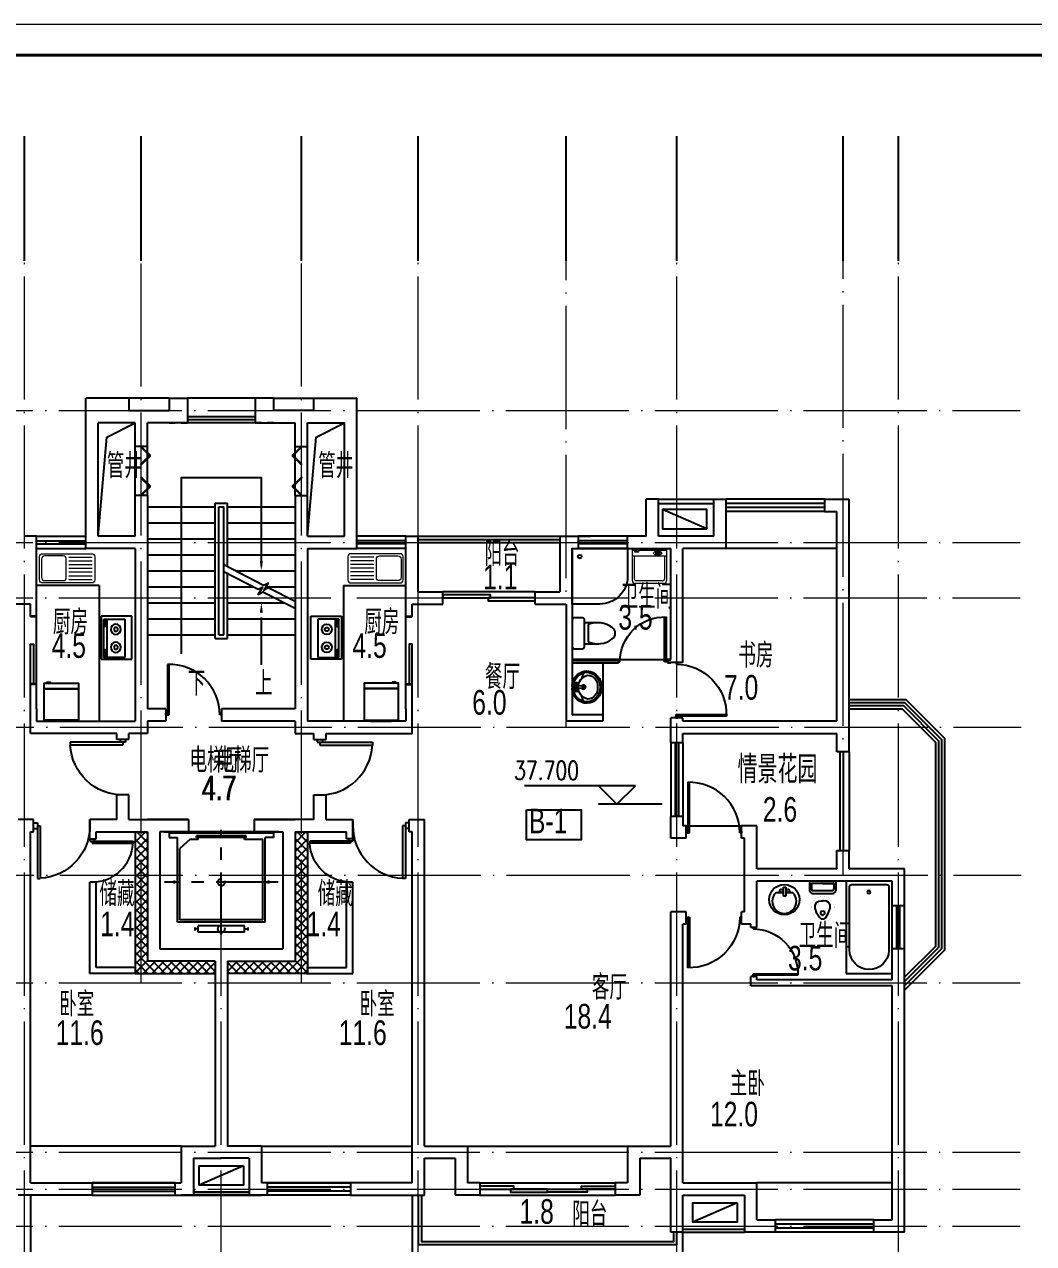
# Model space of a CAD drawing. Extents: x 1332633 to 1595679, y 264824 to 640777.
# Drawn here: x 1376932 to 1393328, y 490800 to 510596 of the extents above; entities that cross this region are included whole.
import ezdxf
from ezdxf.enums import TextEntityAlignment as Align

# ---------------------------------------------------------------- set-up
doc = ezdxf.new("R2010")
doc.units = 0
doc.header["$LTSCALE"] = 1000
doc.header["$MEASUREMENT"] = 0
for name, pattern in [('CENTER', [2, 1.25, -0.25, 0.25, -0.25]), ('DASH', [0.35, 0.25, -0.1]), ('DOTE', [2.42, 2, -0.2, 0.02, -0.2]), ('HIDDEN', [0.375, 0.25, -0.125])]:
    doc.linetypes.add(name, pattern=pattern)
doc.layers.get('0').update_dxf_attribs({"linetype": 'CONTINUOUS'})
for name, color, linetype in [('3T_WOOD', 21, 'CONTINUOUS'), ('A-Balcony(建筑阳台)', 32, 'CONTINUOUS'), ('A-BALCONY_建筑阳台_', 6, 'CONTINUOUS'), ('A-Fur1(建筑厨卫洁具)', 136, 'CONTINUOUS'), ('A-Ground(室外构件)', 31, 'CONTINUOUS'), ('A-Hole2(板面留洞，降板)', 2, 'CONTINUOUS'), ('A-Hz1(房间名称)', 4, 'CONTINUOUS'), ('A-Hz1汉字注明（平、立面、房间名称等）', 7, 'CONTINUOUS'), ('A-Hz3(房间面积)', 2, 'CONTINUOUS'), ('A-STAIR_建筑楼梯_踏步_电梯等_', 25, 'CONTINUOUS'), ('A-Wall(建筑墙)', 255, 'CONTINUOUS'), ('A-WALL_建筑墙_', 255, 'CONTINUOUS'), ('A-WINDOW(建筑门窗)', 4, 'CONTINUOUS'), ('A-WINDOW_建筑门窗_', 4, 'CONTINUOUS'), ('AXIS', 3, 'CONTINUOUS'), ('C-sheet(通用-图框)', 7, 'CONTINUOUS'), ('DIM_ELEV', 3, 'CONTINUOUS'), ('管井', 5, 'CONTINUOUS')]:
    doc.layers.add(name, color=color, linetype=linetype)
for name, color, linetype, lineweight in [('_公共_图框', 4, 'CONTINUOUS', 5), ('DOTE', 1, 'DOTE', 13), ('JJ', 8, 'CONTINUOUS', 0), ('PUB_TEXT', 7, 'CONTINUOUS', 13), ('WALL', 2, 'CONTINUOUS', 35)]:
    doc.layers.add(name, color=color, linetype=linetype, lineweight=lineweight)
doc.styles.add('_TCH_DIM', font='SIMPLEX', dxfattribs={"width": 0.8, "bigfont": 'HZTXT'})
doc.styles.add('DIM', font='txt')
doc.styles.add('DIM_FONT', font='txt', dxfattribs={"width": 0.8})
doc.styles.get("Standard").update_dxf_attribs({"font": 'GBENOR', "bigfont": 'GBCBIG'})
doc.styles.add('sunyat', font='3yromanc.shx', dxfattribs={"width": 0.75, "bigfont": '3yhztxt.shx'})
doc.styles.add('SUNYAT1', font='3yromans.shx', dxfattribs={"width": 0.75, "bigfont": '3yhztxt.shx'})
doc.styles.add('图框文字', font='SIMKAI.TTF')

# ---------------------------------------------------------------- blocks, each defined once
blk = doc.blocks.new('vvxv')
at = {"layer": '_公共_图框'}
blk.add_lwpolyline([(-63000, 0), (0, 0), (0, 29700), (-63000, 29700)], close=True, dxfattribs=at)
at = {"layer": '_公共_图框', "const_width": 50}
blk.add_lwpolyline([(-61750, 500), (-500, 500), (-500, 29200), (-61750, 29200)], close=True, dxfattribs=at)
at = {"layer": '_公共_图框', "style": '图框文字'}
for tag, height, p in [('建设单位', 250, (-2500, 19150)), ('合作单位', 250, (-2527, 16842)), ('项目名称', 250, (-2500, 15150)), ('项目编号', 250, (-2500, 13150)), ('建筑', 175, (-1300, 2800)), ('方案深化', 175, (-1300, 2450)), ('1:100', 175, (-1300, 2100)), ('20090705', 175, (-1300, 1750)), ('图号', 175, (-1300, 1225))]:
    blk.add_attdef(tag, text='', height=height, dxfattribs=at).set_placement(p, align=Align.MIDDLE_CENTER)
blk = doc.blocks.new('JX')
for p, q in [((-2215, -2200), (-2215, 0)), ((-2185, -2110), (-2185, -90)), ((-2185, -90), (-2095, -90)), ((-2095, -90), (-2095, -250)), ((-1190, -190), (-1130, -190)), ((-1160, -250), (-1160, -190)), ((-315, -250), (-2095, -250)), ((-2055, -494), (-1863, -300)), ((-365, -300), (-1863, -300)), ((-365, -1900), (-365, -300)), ((-315, -1950), (-315, -250)), ((-2135, -1580), (-2135, -620)), ((-2095, -620), (-2135, -620)), ((-2095, -1580), (-2095, -620)), ((-2055, -650), (-2095, -650)), ((-2055, -650), (-2055, -494)), ((-240, -1550), (-240, -650)), ((-110, -650), (-240, -650)), ((-205, -590), (-145, -590)), ((-175, -650), (-175, -590)), ((-110, -1550), (-110, -650)), ((-2095, -1580), (-2135, -1580)), ((-2055, -1550), (-2095, -1550)), ((-2055, -1900), (-2055, -1550)), ((-110, -1550), (-240, -1550)), ((-205, -1610), (-145, -1610)), ((-175, -1550), (-175, -1610)), ((-2185, -2110), (-2095, -2110)), ((-315, -1950), (-2095, -1950)), ((-2095, -2110), (-2095, -1950)), ((-365, -1900), (-2055, -1900)), ((-1190, -2010), (-1130, -2010)), ((-1160, -1950), (-1160, -2010))]:
    blk.add_line(p, q)
at = {"linetype": 'CENTER'}
for p, q in [((-1160, -2200), (-1160, 0)), ((-60, -1100), (-2260, -1100))]:
    blk.add_line(p, q, dxfattribs=at)
at = {"linetype": 'HIDDEN'}
for centre in [(-1160, -1100), (-175, -1100)]:
    blk.add_circle(centre, 71.4, dxfattribs=at)
blk = doc.blocks.new('DOOR_B01')
for p, q in [((-0.47, 0.895), (-0.47, -0.015)), ((-0.44, -0.015), (-0.44, 0.895)), ((-0.5, 0.015), (-0.47, 0.015)), ((-0.5, -0.015), (-0.5, 0.015)), ((0.47, 0.015), (0.5, 0.015)), ((0.5, 0.015), (0.5, -0.015)), ((-0.5, -0.015), (-0.44, -0.015)), ((0.5, -0.015), (0.47, -0.015))]:
    blk.add_line(p, q)
blk.add_arc((-0.44, -0.015), 0.91, 0, 91.8892)
blk = doc.blocks.new('_A1WPO')
for p, q in [((-0.45, -0.05), (-0.45, 0.949)), ((-0.45, 0.949), (-0.4, 0.949)), ((-0.4, 0), (-0.4, 0.949)), ((-0.5, 0.05), (-0.45, 0.05)), ((-0.5, -0.05), (-0.45, -0.05)), ((-0.45, 0), (-0.4, 0))]:
    blk.add_line(p, q)
blk.add_arc((-0.45, 0), 0.95, 0, 86.983)
blk = doc.blocks.new('TO2')
for p, q in [((-162, 236), (-131, 140)), ((-66, 52), (-50, 55)), ((-50, 48), (-66, 52)), ((-57, 70), (-45, 60)), ((-50, 55), (-57, 70)), ((-50, 48), (-57, 34)), ((-45, 44), (-57, 34)), ((-45, 60), (-38, 74)), ((-38, 29), (-45, 44)), ((-38, 74), (-38, 58)), ((-22, 62), (-38, 58)), ((-22, 42), (-38, 45)), ((-38, 29), (-38, 45)), ((-22, 62), (-35, 52)), ((-22, 42), (-35, 52)), ((-162, -228), (-131, -132)), ((-77, -20), (-80, -20)), ((-50, -41), (-66, -44)), ((-50, -48), (-66, -44)), ((-50, -41), (-57, -26)), ((-45, -36), (-57, -26)), ((-50, -48), (-57, -62)), ((-57, -62), (-45, -52)), ((-38, -22), (-45, -36)), ((-45, -52), (-38, -67)), ((-38, -22), (-38, -38)), ((-22, -34), (-38, -38)), ((-22, -54), (-38, -51)), ((-38, -67), (-38, -51)), ((-22, -34), (-35, -44)), ((-22, -54), (-35, -44))]:
    blk.add_line(p, q)
for points in [[(-152, 5), (-152, 19), (-45, 31)], [(-152, 3), (-152, -12), (-80, -20)], [(-77, -20), (-45, -23)]]:
    blk.add_lwpolyline(points)
for points in [[(-77, 27), (-71, 32), (-69, 34), (-69, 69, -0.397649), (-63, 75), (-25, 75, -0.448114), (-19, 69), (-19, 4)], [(-77, -20), (-71, -24), (-69, -26), (-69, -61, 0.397649), (-63, -68), (-25, -68, 0.448114), (-19, -62), (-19, 4)]]:
    blk.add_lwpolyline(points, format="xyb")
for points in [[(-66, 52), (-57, 34), (-38, 29), (-22, 42), (-22, 62), (-38, 74), (-57, 70)], [(-66, -44), (-57, -26), (-38, -22), (-22, -34), (-22, -54), (-38, -67), (-57, -62)]]:
    blk.add_lwpolyline(points, close=True)
for centre, radius in [((-43, 4), 11.1), ((-43, 52), 4.1), ((-43, -44), 4.1)]:
    blk.add_circle(centre, radius)
for centre, radius, start, end in [((-202, 14), 254, 94.668, 182.2445), ((-202, 14), 231, 94.668, 182.2445), ((-217, 24), 176, 94.3056, 186.3213), ((-282, 3), 204, 0.3156, 75.2808), ((-223, 22), 244, 358.482, 89.9831), ((-223, 22), 222, 2.2184, 89.9831), ((-202, -6), 254, 177.7555, 265.332), ((-202, -6), 231, 177.7555, 265.332), ((-217, -17), 176, 173.6787, 265.6944), ((-282, 5), 204, 284.7192, 359.6844), ((-158, 4), 35.5, 29.9432, 329.1629), ((-158, 4), 20.3, 52.3819, 308.4597), ((-403, 3), 403, 355.2019, 4.0377), ((277, 1), 256, 176.6011, 183.7052), ((-223, -15), 244, 270.0169, 359.8405), ((-223, -15), 222, 270.0169, 355.8617)]:
    blk.add_arc(centre, radius, start, end)
blk = doc.blocks.new('A$C4CE9686B')
at = {"layer": 'JJ'}
for p, q in [((0, 552), (0, 0)), ((0, 552), (525, 552)), ((29, 552), (29, 101)), ((71, 448), (79, 448)), ((77, 435), (77, 383)), ((91, 435), (77, 435)), ((91, 383), (91, 435)), ((116, 0), (116, 552)), ((116, 522), (489, 522)), ((521, 490), (521, 62)), ((565, 512), (565, 40)), ((70, 374), (79, 375)), ((77, 383), (91, 383)), ((525, 0), (0, 0)), ((53, 101), (28, 101)), ((28, 34), (53, 34)), ((29, 34), (29, 0)), ((53, 34), (53, 101)), ((116, 30), (489, 30))]:
    blk.add_line(p, q, dxfattribs=at)
blk.add_lwpolyline([(76, 343, 0.185158), (86, 347, 0.102042), (98, 362, 0.060862), (104, 382, 0.047173), (107, 409, 0.047173), (104, 436, 0.060862), (98, 456, 0.102042), (86, 472, 0.185158), (76, 476, 0.185158), (66, 472, 0.102042), (54, 456, 0.060862), (48, 436, 0.047173), (45, 409, 0.047173), (48, 382, 0.060862), (54, 362, 0.102042), (66, 347, 0.185158)], format="xyb", close=True, dxfattribs=at)
for points in [[(71, 448, 0.259034), (68, 446, 0.076276), (64, 437, 0.036515), (62, 426, 0.026615), (61, 411, 0.026615), (62, 396, 0.036515), (64, 385, 0.076276), (68, 376, 0.259034), (71, 375, 0.078462), (72, 375, 0.056762)], [(79, 448, 0.259034), (76, 446, 0.076276), (73, 437, 0.036515), (71, 426, 0.026615), (70, 411, 0.026615), (71, 396, 0.036515), (73, 385, 0.076276), (76, 376, 0.259034), (79, 375, 0.259034), (82, 376, 0.056762), (85, 383, 0.036515)], [(87, 435, 0.008736), (86, 437, 0.076276), (82, 446, 0.259034), (79, 448, 0.259034)]]:
    blk.add_lwpolyline(points, format="xyb", dxfattribs=at)
blk.add_circle((28, 69), 14, dxfattribs=at)
for centre, radius, start, end in [((489, 490), 32, 0, 90), ((525, 512), 40, 0, 90), ((489, 62), 32, 270, 360), ((525, 40), 40, 270, 0)]:
    blk.add_arc(centre, radius, start, end, dxfattribs=at)
at = {"layer": 'JJ', "width": 0.8, "flags": 9}
for tag in ['YSIZE', 'XSIZE']:
    blk.add_attdef(tag, (0, 276), '', height=0.4, rotation=90, dxfattribs=at)
blk = doc.blocks.new('A$C753116E8')
at = {"layer": 'JJ'}
blk.add_blockref('A$C4CE9686B', (0, 0), dxfattribs=at)
blk = doc.blocks.new('A$C3372732A')
at = {"layer": '管井', "color": 1}
blk.add_blockref('A$C753116E8', (0, 0), dxfattribs=at)
blk = doc.blocks.new('坐便器1')
at = {"layer": 'A-Fur1(建筑厨卫洁具)'}
for p, q in [((220, 0), (-220, 0)), ((-250, -30), (-250, -170)), ((250, -170), (250, -30)), ((-220, -200), (220, -200)), ((-170, -200), (-170, -430)), ((140, -260), (-140, -260)), ((170, -430), (170, -200))]:
    blk.add_line(p, q, dxfattribs=at)
for centre, radius, start, end in [((-220, -30), 30, 90, 180), ((-220, -170), 30, 180, 270), ((220, -30), 30, 0, 90), ((220, -170), 30, 270, 0), ((227, -413), 398, 157.4505, 216.6381), ((-227, -413), 398, 323.3619, 22.5495), ((0, -590), 110, 213.4509, 326.5491)]:
    blk.add_arc(centre, radius, start, end, dxfattribs=at)
blk = doc.blocks.new('E103')
at = {"layer": 'A-Fur1(建筑厨卫洁具)', "rotation": 180}
blk.add_blockref('坐便器1', (1004, -576), dxfattribs=at)
blk = doc.blocks.new('M_E7')
for p, q in [((-201, 62), (-201, -265)), ((-10, 112), (-151, 112)), ((-150, 61), (-150, -264)), ((-41, 81), (-130, 81)), ((-36, -102), (-36, 76)), ((0, -102), (0, 102)), ((-36, -102), (-36, -279)), ((0, -102), (0, -305)), ((-10, -315), (-151, -315)), ((-41, -284), (-130, -284))]:
    blk.add_line(p, q)
at = {"const_width": 1}
for points in [[(-651, -24), (-637, -1), (-550, 51), (-451, 83), (-371, 88), (-294, 37), (-262, -18), (-252, -84), (-252, -102)], [(-651, -180), (-637, -202), (-550, -254), (-451, -287), (-371, -292), (-294, -240), (-262, -186), (-252, -119), (-252, -102)]]:
    blk.add_lwpolyline(points, dxfattribs=at)
for points in [[(-597, -59), (-590, -49), (-523, -9), (-438, 19), (-389, 22), (-343, -9), (-325, -40), (-317, -89), (-317, -102)], [(-596, -145), (-590, -154), (-523, -194), (-438, -222), (-389, -225), (-343, -194), (-325, -164), (-317, -114), (-317, -102)]]:
    blk.add_lwpolyline(points)
blk.add_lwpolyline([(-644, -15, 0.39866), (-643, -191, 0.39866)], format="xyb", dxfattribs=at)
for centre, radius, start, end in [((-151, 62), 50, 90, 180), ((-130, 61), 20, 90, 180), ((-41, 76), 5, 0, 90), ((-10, 102), 10, 0, 90), ((-551, -102), 62.6, 137.0381, 223.979), ((-511, -114), 47.8, 77.2641, 164.6652), ((-511, -89), 47.8, 195.3348, 282.7359), ((-541, -103), 54.1, 1.1332, 40.3816), ((-541, -101), 54.1, 319.6184, 358.8668), ((-151, -265), 50, 180, 270), ((-130, -264), 20, 180, 270), ((-41, -279), 5, 270, 0), ((-10, -305), 10, 270, 0)]:
    blk.add_arc(centre, radius, start, end)
at = {"width": 0.8, "flags": 9}
for tag in ['XSIZE', 'YSIZE']:
    blk.add_attdef(tag, (0, 0), '', height=0.5, dxfattribs=at)
blk = doc.blocks.new('M_E33IEP')
for p, q in [((44, -21), (44, 20)), ((44, 20), (194, 20)), ((135, 135), (135, 20)), ((194, 20), (194, -21)), ((194, -21), (44, -21)), ((135, -21), (135, -144))]:
    blk.add_line(p, q)
for centre, radius in [((248, -5), 246), ((106, 56), 26.7), ((105, -55), 26.7)]:
    blk.add_circle(centre, radius)
blk.add_arc((274, -5), 197, 225.2527, 134.7473)
at = {"style": 'DIM_FONT', "width": 0.8, "flags": 9}
for tag in ['XSIZE', 'YSIZE']:
    blk.add_attdef(tag, (0, 0), '', height=0.5, dxfattribs=at)
at = {"width": 0.8, "flags": 9}
for tag in ['XSIZE', 'YSIZE']:
    blk.add_attdef(tag, (2, -251), '', height=150, dxfattribs=at)
blk = doc.blocks.new('淋浴')
at = {"layer": 'A-Fur1(建筑厨卫洁具)'}
blk.add_lwpolyline([(-900, -450), (-900, 0), (0, 0), (0, -900), (-450, -900, -0.414214)], format="xyb", close=True, dxfattribs=at)
blk.add_circle((-129, -123), 30, dxfattribs=at)
blk = doc.blocks.new('DOOR_A01')
for points in [[(0.013, 0), (0.013, 1), (-0.5, 1), (-0.5, 0)], [(-0.012, 0), (-0.012, -1), (0.5, -1), (0.5, 0)]]:
    blk.add_lwpolyline(points, close=True)
blk = doc.blocks.new('BX1')
for p, q in [((-356, 663), (344, 663)), ((-356, 653), (344, 653))]:
    blk.add_line(p, q)
for points in [[(344, 21), (-356, 21), (-356, 771), (344, 771)], [(-211, 11), (211, 11), (211, 0), (-211, 0)]]:
    blk.add_lwpolyline(points, close=True)
blk.add_lwpolyline([(-298, 771), (-298, 790), (-232, 790), (-232, 771)])
blk = doc.blocks.new('MQP1')
for p, q in [((0, -350), (0, 350)), ((0, 350), (500, 350)), ((113, 299), (113, -324)), ((456, 299), (113, 299)), ((400, -324), (400, 299)), ((423, 274), (434, 274)), ((432, 257), (432, 193)), ((448, 257), (432, 257)), ((448, 193), (448, 257)), ((456, -324), (456, 299)), ((500, 350), (500, -350)), ((422, 182), (434, 182)), ((432, 193), (448, 193)), ((500, -350), (0, -350)), ((113, -324), (456, -324)), ((422, -291), (434, -291)), ((423, -199), (434, -199)), ((448, -216), (432, -216)), ((432, -216), (432, -280)), ((432, -280), (448, -280)), ((448, -280), (448, -216))]:
    blk.add_line(p, q)
for points in [[(423, 274, 0.259034), (420, 272, 0.076276), (415, 260, 0.036515), (412, 247, 0.026615), (411, 228, 0.026615), (412, 209, 0.036515), (415, 196, 0.076276), (420, 184, 0.259034), (423, 182, 0.078462), (424, 182, 0.056762)], [(434, 274, 0.259034), (430, 272, 0.076276), (425, 260, 0.036515), (423, 247, 0.026615), (422, 228, 0.026615), (423, 209, 0.036515), (425, 196, 0.076276), (430, 184, 0.259034), (434, 182, 0.259034), (437, 184, 0.056762), (441, 193, 0.036515)], [(443, 257, 0.008736), (442, 260, 0.076276), (437, 272, 0.259034), (434, 274, 0.259034)], [(423, -199, 0.259034), (420, -201, 0.076276), (415, -213, 0.036515), (412, -226, 0.026615), (411, -245, 0.026615), (412, -264, 0.036515), (415, -277, 0.076276), (420, -289, 0.259034), (423, -291, 0.078462), (424, -291, 0.056762)], [(434, -199, 0.259034), (430, -201, 0.076276), (425, -213, 0.036515), (423, -226, 0.026615), (422, -245, 0.026615), (423, -264, 0.036515), (425, -277, 0.076276), (430, -289, 0.259034), (434, -291, 0.259034), (437, -289, 0.056762), (441, -280, 0.036515)], [(443, -216, 0.008736), (442, -213, 0.076276), (437, -201, 0.259034), (434, -199, 0.259034)]]:
    blk.add_lwpolyline(points, format="xyb")
for centre, radius in [((259, 134), 82.5), ((259, 134), 31.6), ((259, -158), 82.5), ((259, -158), 31.6)]:
    blk.add_circle(centre, radius)
blk = doc.blocks.new('SINK-3')
for p, q in [((475, 180), (855, 180)), ((475, 120), (855, 120)), ((475, 60), (855, 60)), ((475, 0), (855, 0)), ((475, -60), (855, -60)), ((475, -120), (855, -120)), ((475, -180), (855, -180))]:
    blk.add_line(p, q)
for points in [[(0, -187.5), (0, 187.5, -0.4142136), (50, 237.5), (850, 237.5, -0.4142136), (900, 187.5), (900, -187.5, -0.4142136), (850, -237.5), (50, -237.5, -0.4142136)], [(35, 150), (35, -150, 0.4142136), (85, -200), (385, -200, 0.4142136), (435, -150), (435, 150, 0.4142136), (385, 200), (85, 200, 0.4142136)]]:
    blk.add_lwpolyline(points, format="xyb", close=True)
blk = doc.blocks.new('A$C7D9E0D54')
at = {"layer": 'JJ', "xscale": -1, "rotation": 179.9999999999996}
blk.add_blockref('SINK-3', (0, 237, 200), dxfattribs=at)
blk = doc.blocks.new('A$C79D20D74')
at = {"layer": 'A-Ground(室外构件)'}
blk.add_line((0, 720), (315, 0), dxfattribs=at)
blk.add_lwpolyline([(0, 720), (315, 720), (315, 0), (0, 0)], close=True, dxfattribs=at)
blk = doc.blocks.new('浴缸08X15')
at = {"layer": 'A-Fur1(建筑厨卫洁具)'}
for p, q in [((-375, -1500), (-375, 0)), ((-375, 0), (375, 0)), ((375, 0), (375, -1500)), ((-319, -85), (-319, -1125)), ((289, -56), (-289, -55)), ((319, -1113), (319, -86)), ((375, -1500), (-375, -1500))]:
    blk.add_line(p, q, dxfattribs=at)
blk.add_circle((6, -176), 25, dxfattribs=at)
for centre, radius, start, end in [((-289, -85), 30, 89.9714, 179.9956), ((289, -86), 30, 0.0057, 89.9714), ((0, -1117), 319, 181.3982, 0.6999)]:
    blk.add_arc(centre, radius, start, end, dxfattribs=at)
blk = doc.blocks.new('WIN_03X1200X200')
at = {"layer": 'A-WINDOW(建筑门窗)'}
for p, q in [((-0.5, 0.083), (0.5, 0.083)), ((-0.5, 0.021), (0.5, 0.021)), ((-0.5, -0.021), (0.5, -0.021)), ((-0.5, -0.083), (0.5, -0.083))]:
    blk.add_line(p, q, dxfattribs=at)
blk = doc.blocks.new('DOOR_C14')
for points in [[(-0.489, -0.011), (-0.313, 0.166), (-0.323, 0.177), (-0.5, 0)], [(-0.136, -0.011), (-0.313, 0.166), (-0.302, 0.177), (-0.125, 0)], [(0.136, -0.011), (0.313, 0.166), (0.302, 0.177), (0.125, 0)], [(0.489, -0.011), (0.313, 0.166), (0.323, 0.177), (0.5, 0)]]:
    blk.add_lwpolyline(points, close=True)
blk = doc.blocks.new('WIN_03X700X200')
at = {"layer": 'A-WINDOW(建筑门窗)'}
for p, q in [((-0.5, 0.143), (0.5, 0.143)), ((-0.5, 0.036), (0.5, 0.036)), ((-0.5, -0.036), (0.5, -0.036)), ((-0.5, -0.143), (0.5, -0.143))]:
    blk.add_line(p, q, dxfattribs=at)

msp = doc.modelspace()

# ---------------------------------------------------------------- hatches: boundary and pattern name
at = {"layer": 'A-Hole2(板面留洞，降板)'}
h = msp.add_hatch(dxfattribs=at)
h.set_pattern_fill('ANSI37', color=8, scale=800, angle=720, style=0)
h.set_pattern_definition([(45, (2102481.16, 525557.25), (-70.710678, 70.710678), []), (135, (2102481.16, 525557.25), (-70.710678, -70.710678), [])])
h.paths.add_polyline_path([(1380032, 495385), (1378932, 495385), (1378932, 497485), (1378732, 497485), (1378732, 495185), (1380032, 495185)])
h = msp.add_hatch(dxfattribs=at)
h.set_pattern_fill('ANSI37', color=8, scale=800, angle=720, style=0)
h.set_pattern_definition([(135, (657783.43, 525557.25), (70.710678, 70.710678), []), (45, (657783.43, 525557.25), (70.710678, -70.710678), [])])
h.paths.add_polyline_path([(1380232, 495385), (1381332, 495385), (1381332, 497485), (1381532, 497485), (1381532, 495185), (1380232, 495185)])

# ---------------------------------------------------------------- linework, layer by layer
at = {"linetype": 'DASH', "ltscale": 5}
msp.add_line((1384332, 491685), (1386532, 491685), dxfattribs=at)
at = {"layer": 'A-Balcony(建筑阳台)'}
for points in [[(1390332, 499635), (1391253, 499635), (1391882, 499006), (1391882, 495564), (1391232, 494914)], [(1377032, 491585), (1377032, 490585), (1372632, 490585), (1372632, 491585)], [(1383232, 491585), (1383232, 490585), (1387632, 490585), (1387632, 490985)], [(1383332, 491585), (1383332, 490785), (1387532, 490785), (1387532, 490985)], [(1383382, 491585), (1383382, 490835), (1387482, 490835), (1387482, 490985)]]:
    msp.add_lwpolyline(points, dxfattribs=at)
at = {"layer": 'A-BALCONY_建筑阳台_'}
for p, q in [((1383332, 502285, 0), (1385632, 502285)), ((1383332, 502235, 0), (1385632, 502235)), ((1383332, 502185, 0), (1385632, 502185)), ((1390182, 498785), (1390182, 497185)), ((1390232, 498785), (1390232, 497185)), ((1390332, 498785), (1390332, 497185))]:
    msp.add_line(p, q, dxfattribs=at)
for points in [[(1390332, 499535), (1391212, 499535), (1391782, 498964), (1391782, 495606), (1391232, 495056)], [(1390332, 499485), (1391191, 499485), (1391732, 498944), (1391732, 495627), (1391232, 495127)]]:
    msp.add_lwpolyline(points, dxfattribs=at)
at = {"layer": 'A-Fur1(建筑厨卫洁具)'}
for p, q in [((1378148, 501485), (1377132, 501485, 0)), ((1378148, 501485), (1378148, 499285)), ((1382117, 501485), (1383132, 501485, 0)), ((1382117, 501485), (1382117, 499285)), ((1386332, 500235), (1386332, 499385))]:
    msp.add_line(p, q, dxfattribs=at)
at = {"layer": 'A-Ground(室外构件)'}
for p, q in [((1387232, 502885), (1388132, 502885)), ((1387232, 502818), (1388132, 502818)), ((1379682, 491635), (1380132, 491635)), ((1380132, 491635), (1379682, 491635)), ((1379682, 491585), (1380132, 491585)), ((1379682, 491585), (1380132, 491585)), ((1380132, 491585), (1379682, 491585)), ((1380582, 491635), (1380132, 491635)), ((1380132, 491635), (1380582, 491635)), ((1380582, 491585), (1380132, 491585)), ((1380582, 491585), (1380132, 491585)), ((1380132, 491585), (1380582, 491585)), ((1387632, 491035), (1388632, 491035)), ((1387632, 490985), (1388632, 490985))]:
    msp.add_line(p, q, dxfattribs=at)
at = {"layer": 'A-Hole2(板面留洞，降板)', "color": 8}
for p, q in [((1378732, 497485), (1378732, 495185)), ((1381532, 497485), (1381532, 495185)), ((1378732, 495185), (1380032, 495185)), ((1381532, 495185), (1380232, 495185))]:
    msp.add_line(p, q, dxfattribs=at)
at = {"layer": 'A-Hz1(房间名称)', "color": 6}
msp.add_lwpolyline([(1385090, 497844), (1385980, 497844), (1385980, 497355), (1385090, 497355)], close=True, dxfattribs=at)
at = {"layer": 'A-STAIR_建筑楼梯_踏步_电梯等_', "ltscale": 0.08}
for p, q in [((1378932, 502765, 0), (1380032, 502765, 0)), ((1380032, 502825, 0), (1380232, 502825, 0)), ((1380032, 500625, 0), (1380032, 502825, 0)), ((1380092, 502765, 0), (1380172, 502765, 0)), ((1380092, 500685, 0), (1380092, 502765, 0)), ((1380172, 500685, 0), (1380172, 502765, 0)), ((1380232, 501798, 0), (1380232, 502825, 0)), ((1380232, 502765, 0), (1381332, 502765, 0)), ((1378932, 502505, 0), (1380032, 502505, 0)), ((1380232, 502505, 0), (1381332, 502505, 0)), ((1378932, 502245, 0), (1380032, 502245, 0)), ((1380232, 502245, 0), (1381332, 502245, 0)), ((1378932, 501985, 0), (1380032, 501985, 0)), ((1380232, 501985, 0), (1381332, 501985, 0)), ((1378932, 501725, 0), (1380032, 501725, 0)), ((1380232, 500625, 0), (1380232, 501684, 0)), ((1380371, 501725, 0), (1381332, 501725, 0)), ((1378932, 501465, 0), (1380032, 501465, 0)), ((1380232, 501465, 0), (1380652, 501465, 0)), ((1380857, 501465, 0), (1381332, 501465, 0)), ((1378932, 501205, 0), (1380032, 501205, 0)), ((1380232, 501205, 0), (1381150, 501205, 0)), ((1378932, 500945, 0), (1380032, 500945, 0)), ((1378932, 500945, 0), (1380032, 500945, 0)), ((1380232, 500945, 0), (1381332, 500945, 0)), ((1380232, 500945, 0), (1381332, 500945, 0)), ((1378932, 500685, 0), (1380032, 500685, 0)), ((1378932, 500685, 0), (1380032, 500685, 0)), ((1380092, 500685, 0), (1380172, 500685, 0)), ((1380232, 500685, 0), (1381332, 500685, 0)), ((1380032, 500625, 0), (1380232, 500625, 0))]:
    msp.add_line(p, q, dxfattribs=at)
at = {"layer": 'A-STAIR_建筑楼梯_踏步_电梯等_'}
msp.add_line((1380782, 500198, 0), (1380782, 500964, 0), dxfattribs=at)
at = {"layer": 'A-STAIR_建筑楼梯_踏步_电梯等_', "elevation": 0}
for points in [[(1378132, 502286), (1378273, 503896), (1378732, 504125)], [(1381532, 502286), (1381673, 503896), (1382132, 504125)], [(1380782, 501799), (1380782, 503233), (1379482, 503233), (1379482, 500378)], [(1380172, 501829), (1380819, 501491), (1380891, 501525), (1380822, 501405), (1380895, 501452), (1381332, 501232)], [(1380172, 501715), (1380729, 501425), (1380801, 501459), (1380732, 501338), (1380805, 501385), (1381332, 501118)]]:
    msp.add_lwpolyline(points, dxfattribs=at)
for points in [[(1380782, 501886, 50, 0, 0), (1380782, 501725, 0, 0, 0)], [(1380782, 501044, 50, 0, 0), (1380782, 501205, 0, 0, 0)]]:
    msp.add_lwpolyline(points, format="xyseb", dxfattribs=at)
at = {"layer": 'A-Wall(建筑墙)'}
for p, q in [((1377932, 502085), (1377932, 504525)), ((1378632, 504525), (1377932, 504525)), ((1378632, 504525), (1378632, 504325)), ((1379282, 504525), (1379282, 504325)), ((1379282, 504525), (1379582, 504525)), ((1379582, 504525), (1379582, 504125)), ((1380682, 504525), (1380682, 504125)), ((1380982, 504525), (1380682, 504525)), ((1380982, 504525), (1380982, 504325)), ((1381632, 504525), (1381632, 504325)), ((1381632, 504525), (1382332, 504525)), ((1382332, 502085, 0), (1382332, 504525)), ((1378632, 504325), (1379282, 504325)), ((1381632, 504325), (1380982, 504325)), ((1378132, 502285, 0), (1378132, 504125)), ((1378732, 504125), (1378132, 504125)), ((1378732, 503745, 0), (1378732, 504125)), ((1378932, 503745, 0), (1378932, 504125)), ((1379582, 504125), (1378932, 504125)), ((1379282, 504125), (1379382, 504125)), ((1379482, 504125), (1379582, 504125)), ((1380682, 504125), (1381332, 504125)), ((1380782, 504125), (1380682, 504125)), ((1380982, 504125), (1380882, 504125)), ((1381332, 503745, 0), (1381332, 504125)), ((1381532, 503745, 0), (1381532, 504125)), ((1381532, 504125), (1382132, 504125)), ((1382132, 502285), (1382132, 504125)), ((1378932, 503745, 0), (1378932, 503966, 0)), ((1381332, 503745, 0), (1381332, 503966, 0)), ((1378932, 503745, 0), (1378732, 503745, 0)), ((1381332, 503745, 0), (1381532, 503745, 0)), ((1378732, 502285), (1378732, 502945, 0)), ((1378932, 502945, 0), (1378732, 502945, 0)), ((1381332, 502945, 0), (1381532, 502945, 0)), ((1381532, 502285), (1381532, 502945, 0)), ((1387032, 502285), (1387032, 502885)), ((1387232, 502885), (1387032, 502885)), ((1387232, 502285), (1387232, 502885)), ((1388132, 502285), (1388132, 502885)), ((1388132, 502885), (1388332, 502885)), ((1388332, 502085), (1388332, 502885)), ((1389932, 502885), (1390332, 502885)), ((1378732, 502765, 0), (1378732, 502765, 0)), ((1381532, 502765, 0), (1381532, 502765, 0)), ((1387032, 502285), (1386732, 502285)), ((1388132, 502285), (1387232, 502285)), ((1378932, 497485), (1378932, 495385)), ((1379598, 497485), (1379132, 497485)), ((1379132, 497485), (1379132, 495585)), ((1379598, 497485), (1379148, 497485)), ((1379598, 497485), (1379148, 497485)), ((1379598, 497485), (1379148, 497485)), ((1380667, 497485), (1381117, 497485)), ((1381132, 497485), (1381132, 495585)), ((1381332, 497485), (1381332, 495385)), ((1379132, 495585), (1381132, 495585)), ((1380032, 495385), (1378932, 495385)), ((1380232, 495385), (1381332, 495385)), ((1387432, 492385), (1387432, 492935)), ((1379482, 492385), (1379482, 492185)), ((1379482, 492385), (1380032, 492385)), ((1379482, 492385), (1379482, 491785)), ((1379482, 492385), (1380032, 492385)), ((1380782, 492385), (1380232, 492385)), ((1380782, 492385), (1380232, 492385)), ((1380782, 492385), (1380782, 492185)), ((1380782, 492385), (1380782, 491785)), ((1386732, 492385), (1387432, 492385)), ((1379682, 492185), (1379682, 491585)), ((1379682, 492185), (1380132, 492185)), ((1380582, 492185), (1380132, 492185)), ((1380582, 492185), (1380582, 491585)), ((1383432, 491585), (1383432, 492185)), ((1386932, 492185), (1387432, 492185)), ((1387432, 490985), (1387432, 492185)), ((1387632, 491785), (1388332, 491785)), ((1387632, 491785), (1388832, 491785)), ((1388832, 491185), (1388832, 491785)), ((1379382, 491585), (1379682, 491585)), ((1379682, 491585), (1379482, 491585)), ((1380582, 491585), (1380782, 491585)), ((1380882, 491585), (1380582, 491585)), ((1387632, 491585), (1388632, 491585)), ((1388632, 491585), (1388632, 490985)), ((1389132, 491185), (1389132, 491185)), ((1389132, 491185), (1389132, 490985)), ((1390732, 490985), (1390732, 491185)), ((1390732, 491185), (1391032, 491185)), ((1389132, 490985), (1388632, 490985)), ((1390832, 490985), (1390532, 490985)), ((1391232, 490985), (1390732, 490985))]:
    msp.add_line(p, q, dxfattribs=at)
at = {"layer": 'A-WALL_建筑墙_'}
for p, q in [((1378932, 502945, 0), (1378932, 499485, 0)), ((1381332, 502945, 0), (1381332, 499485, 0)), ((1389932, 502885), (1389932, 502685)), ((1390332, 498785), (1390332, 502885)), ((1389932, 502685), (1390132, 502685)), ((1390132, 499285), (1390132, 502685)), ((1377132, 502285, 0), (1376932, 502285, 0)), ((1377132, 502085, 0), (1377132, 502285, 0)), ((1378732, 502285), (1378132, 502285)), ((1381532, 502285), (1382132, 502285)), ((1383132, 502285, 0), (1383332, 502285, 0)), ((1383132, 502085, 0), (1383132, 502285, 0)), ((1383332, 501385, 0), (1383332, 502285, 0)), ((1385632, 502285), (1386132, 502285)), ((1385632, 502285), (1385632, 501385)), ((1385932, 502085), (1385932, 502285)), ((1386732, 502085), (1386732, 502285)), ((1377132, 502085, 0), (1377132, 502085, 0)), ((1377132, 500985, 0), (1377132, 502085, 0)), ((1378732, 502085), (1377932, 502085)), ((1378732, 502085), (1378732, 499285, 0)), ((1381532, 502085), (1382332, 502085)), ((1381532, 502085), (1381532, 499285, 0)), ((1383132, 502085, 0), (1383132, 502085, 0)), ((1383132, 500985, 0), (1383132, 502085, 0)), ((1385832, 502085), (1386132, 502085)), ((1385832, 502085), (1385832, 499385)), ((1386732, 502085), (1387432, 502085)), ((1387432, 500285), (1387432, 502085)), ((1387632, 500235), (1387632, 502085)), ((1388332, 502085), (1387632, 502085)), ((1383332, 501385, 0), (1383733, 501385)), ((1383733, 501185), (1383733, 501385)), ((1385233, 501385), (1385632, 501385)), ((1385233, 501185), (1385233, 501385)), ((1377032, 501185, 0), (1376532, 501185)), ((1377032, 500985, 0), (1377032, 501185, 0)), ((1383232, 501185, 0), (1383733, 501185)), ((1383232, 500985, 0), (1383232, 501185, 0)), ((1385233, 501185), (1385732, 501185)), ((1385732, 501185), (1385732, 499285)), ((1387632, 500235), (1387432, 500235)), ((1377032, 499085, 0), (1377032, 499885, 0)), ((1377132, 499485, 0), (1377132, 499885, 0)), ((1383132, 499485, 0), (1383132, 499885, 0)), ((1383232, 499085, 0), (1383232, 499885, 0)), ((1377132, 499485, 0), (1377132, 499285, 0)), ((1379233, 499485, 0), (1378932, 499485)), ((1379233, 499485, 0), (1379233, 499285, 0)), ((1381332, 499485, 0), (1380133, 499485, 0)), ((1380133, 499485, 0), (1380133, 499285, 0)), ((1383132, 499485, 0), (1383132, 499285, 0)), ((1377132, 499285, 0), (1378732, 499285)), ((1379233, 499285, 0), (1378932, 499285)), ((1378932, 499285), (1378932, 499085, 0)), ((1381332, 499285, 0), (1380133, 499285, 0)), ((1381332, 499285), (1381332, 499085, 0)), ((1383132, 499285, 0), (1381532, 499285)), ((1386332, 499285), (1385732, 499285)), ((1386332, 499385), (1385832, 499385)), ((1386332, 499385), (1386332, 499285)), ((1387432, 498935), (1387432, 499335)), ((1387632, 499335), (1387432, 499335)), ((1387632, 499285), (1387632, 499335)), ((1390132, 499285), (1387632, 499285)), ((1378432, 499085), (1377032, 499085, 0)), ((1378432, 498985), (1378432, 499085)), ((1378932, 499085, 0), (1378632, 499085)), ((1378632, 498985), (1378632, 499085)), ((1381332, 499085, 0), (1381633, 499085)), ((1381633, 498985), (1381633, 499085)), ((1381833, 498985), (1381833, 499085)), ((1381833, 499085), (1383232, 499085, 0)), ((1387632, 499085), (1390132, 499085)), ((1387632, 498935), (1387632, 499085)), ((1390132, 498785), (1390132, 499085)), ((1378632, 498985), (1378432, 498985)), ((1381633, 498985), (1381833, 498985)), ((1387432, 498935), (1387632, 498935)), ((1390332, 498785), (1390132, 498785)), ((1378632, 498085), (1378432, 498085)), ((1378432, 497685), (1378432, 498085)), ((1378632, 498085), (1378432, 498085)), ((1378632, 497685), (1378632, 498085)), ((1378632, 497685), (1378632, 498085)), ((1381633, 497685), (1381633, 498085)), ((1381633, 498085), (1381833, 498085)), ((1381633, 497685), (1381633, 498085)), ((1381633, 498085), (1381833, 498085)), ((1381833, 497685), (1381833, 498085)), ((1377082, 497685), (1376832, 497685)), ((1377082, 497485), (1377082, 497685)), ((1378432, 497685), (1377998, 497685)), ((1377998, 497685), (1377998, 497485)), ((1377998, 497685), (1377998, 497485)), ((1377998, 497485), (1377998, 497685)), ((1378632, 497685), (1379598, 497685)), ((1378632, 497685), (1379598, 497685)), ((1378632, 497685), (1379598, 497685)), ((1379598, 497685), (1378932, 497685)), ((1378932, 497685), (1379032, 497685)), ((1379598, 497685), (1378932, 497685)), ((1378932, 497685), (1379032, 497685)), ((1379598, 497685), (1379598, 497485)), ((1379598, 497685), (1379598, 497485)), ((1379598, 497685), (1379598, 497485)), ((1379598, 497685), (1379598, 497485)), ((1380667, 497685), (1380667, 497485)), ((1380667, 497685), (1381333, 497685)), ((1380667, 497685), (1380667, 497485)), ((1381633, 497685), (1380667, 497685)), ((1380667, 497685), (1380667, 497485)), ((1380667, 497685), (1380667, 497485)), ((1381333, 497685), (1381233, 497685)), ((1381833, 497685), (1382267, 497685)), ((1382267, 497685), (1382267, 497485)), ((1382267, 497685), (1382267, 497485)), ((1382267, 497485), (1382267, 497685)), ((1383182, 497485), (1383182, 497685)), ((1383182, 497685), (1383432, 497685)), ((1383432, 492385), (1383432, 497685)), ((1387432, 497385), (1387432, 497735)), ((1387632, 497735), (1387432, 497735)), ((1377032, 497485), (1377082, 497485)), ((1377032, 491785), (1377032, 497485)), ((1377032, 497485), (1377032, 497485)), ((1377998, 497370), (1377998, 497485)), ((1377998, 497370), (1377998, 497485)), ((1378098, 497485), (1378932, 497485)), ((1378098, 497370), (1378098, 497485)), ((1379198, 497485), (1379598, 497485)), ((1379198, 497485), (1379598, 497485)), ((1380667, 497485), (1381132, 497485)), ((1381067, 497485), (1380667, 497485)), ((1381332, 497485), (1382167, 497485)), ((1382167, 497370), (1382167, 497485)), ((1382267, 497370), (1382267, 497485)), ((1382267, 497370), (1382267, 497485)), ((1383232, 497485), (1383182, 497485)), ((1383232, 491785), (1383232, 497485)), ((1383232, 497485), (1383232, 497485)), ((1387682, 497385), (1387682, 497585)), ((1388832, 497585), (1388582, 497585)), ((1388582, 497385), (1388582, 497585)), ((1388832, 496885), (1388832, 497585)), ((1377998, 497370), (1378098, 497370)), ((1382267, 497370), (1382167, 497370)), ((1387682, 497385), (1387432, 497385)), ((1388632, 497385), (1388582, 497385)), ((1388632, 496185), (1388632, 497385)), ((1390132, 496885), (1390132, 497185)), ((1390132, 497185), (1390332, 497185)), ((1390332, 496885), (1390332, 497185)), ((1390132, 496885), (1388832, 496885)), ((1391232, 496885), (1390332, 496885)), ((1391232, 496285), (1391232, 496885)), ((1377998, 495185), (1377998, 496670)), ((1378098, 496670), (1377998, 496670)), ((1378098, 495285), (1378098, 496670)), ((1382167, 495285), (1382167, 496670)), ((1382167, 496670), (1382267, 496670)), ((1382267, 495185), (1382267, 496670)), ((1388832, 495985), (1388832, 496685)), ((1391032, 496685), (1388832, 496685)), ((1391032, 496285), (1391032, 496685)), ((1387432, 492385), (1387432, 496185)), ((1387682, 496185), (1387432, 496185)), ((1387682, 495985), (1387682, 496185)), ((1388632, 496185), (1388582, 496185)), ((1388582, 495985), (1388582, 496185)), ((1391232, 496285), (1391032, 496285)), ((1387682, 495985), (1387632, 495985)), ((1387632, 491785), (1387632, 495985)), ((1388732, 495985), (1388582, 495985)), ((1388732, 495935), (1388732, 495985)), ((1388832, 495935), (1388732, 495935)), ((1388832, 495935), (1388832, 495985)), ((1391032, 495085), (1391032, 495585)), ((1391232, 495585), (1391032, 495585)), ((1391232, 490985), (1391232, 495585)), ((1380032, 495385), (1380032, 492385)), ((1380232, 495385), (1380232, 492385)), ((1378748, 495185), (1377998, 495185)), ((1378748, 495285), (1378098, 495285)), ((1378748, 495285), (1378098, 495285)), ((1381517, 495285), (1382167, 495285)), ((1381517, 495285), (1382167, 495285)), ((1381517, 495185), (1382267, 495185)), ((1388732, 494985), (1388732, 495135)), ((1388832, 495135), (1388732, 495135)), ((1388832, 495085), (1388832, 495135)), ((1391032, 494985), (1388732, 494985)), ((1391032, 495085), (1388832, 495085)), ((1391032, 491185), (1391032, 494985)), ((1383432, 492385), (1384132, 492385)), ((1384132, 492385), (1384132, 491785)), ((1386732, 492385), (1386732, 491785)), ((1383432, 492185), (1383932, 492185)), ((1383932, 492185), (1383932, 491585)), ((1386932, 492185), (1386932, 491585)), ((1377032, 491785), (1378032, 491785)), ((1378032, 491785), (1378032, 491585)), ((1379382, 491585), (1379382, 491785)), ((1379382, 491785), (1379482, 491785)), ((1380882, 491785), (1380782, 491785)), ((1380882, 491585), (1380882, 491785)), ((1383232, 491785), (1382232, 491785)), ((1382232, 491785), (1382232, 491585)), ((1384332, 491785), (1384132, 491785)), ((1384332, 491785), (1384332, 491585)), ((1386532, 491785), (1386532, 491585)), ((1386732, 491785), (1386532, 491785)), ((1378032, 491585), (1376832, 491585)), ((1382232, 491585), (1383432, 491585)), ((1384332, 491585), (1383932, 491585)), ((1384332, 491585), (1384332, 491585)), ((1386932, 491585), (1386532, 491585)), ((1387632, 490985), (1387632, 491585)), ((1388832, 491185), (1389132, 491185)), ((1387632, 490985), (1387432, 490985))]:
    msp.add_line(p, q, dxfattribs=at)
msp.add_lwpolyline([(1390332, 499585), (1391232, 499585), (1391832, 498985), (1391832, 495585), (1391232, 494985)], dxfattribs=at)
at = {"layer": 'A-WINDOW(建筑门窗)', "extrusion": (0, 0, -1)}
for p, q in [((1379282, 504525), (1378632, 504525)), ((1380682, 504525), (1379582, 504525)), ((1380982, 504525), (1381632, 504525)), ((1380682, 504225), (1379582, 504225)), ((1380682, 504175), (1379582, 504175)), ((1380682, 504125), (1379582, 504125))]:
    msp.add_line(p, q, dxfattribs=at)
at = {"layer": 'A-WINDOW(建筑门窗)'}
for p, q in [((1378732, 502945, 0), (1378732, 503745, 0)), ((1378932, 502945, 0), (1378932, 503745, 0)), ((1381332, 502945, 0), (1381332, 503745, 0)), ((1381532, 502945, 0), (1381532, 503745, 0)), ((1389932, 502885), (1388332, 502885)), ((1389932, 502818), (1388332, 502818)), ((1389932, 502752), (1388332, 502752)), ((1389932, 502685), (1388332, 502685)), ((1377132, 502285, 0), (1377932, 502285)), ((1383132, 502285, 0), (1382332, 502285)), ((1386732, 502285), (1385932, 502285)), ((1377132, 502210, 0), (1377932, 502210)), ((1377132, 502160, 0), (1377932, 502160)), ((1377132, 502085, 0), (1377932, 502085)), ((1383132, 502210, 0), (1382332, 502210)), ((1383132, 502160, 0), (1382332, 502160)), ((1383132, 502085, 0), (1382332, 502085)), ((1386732, 502210), (1385932, 502210)), ((1386732, 502160), (1385932, 502160)), ((1386732, 502085), (1385932, 502085)), ((1390032, 502085), (1388332, 502085)), ((1390132, 502085), (1388732, 502085)), ((1385233, 501385), (1383733, 501385)), ((1386582, 500285), (1387382, 500285)), ((1387682, 497585), (1388582, 497585)), ((1379482, 492385), (1377032, 492385)), ((1380782, 492385), (1383232, 492385)), ((1384132, 492385), (1386732, 492385)), ((1379382, 491785), (1378032, 491785)), ((1378032, 491785), (1379382, 491785)), ((1379382, 491785), (1378032, 491785)), ((1380882, 491785), (1382232, 491785)), ((1382232, 491785), (1380882, 491785)), ((1380882, 491785), (1382232, 491785)), ((1384332, 491785), (1386532, 491785)), ((1391032, 491785), (1388832, 491785)), ((1378032, 491718), (1379382, 491718)), ((1378032, 491652), (1379382, 491652)), ((1378032, 491585), (1379382, 491585)), ((1382232, 491718), (1380882, 491718)), ((1382232, 491652), (1380882, 491652)), ((1382232, 491585), (1380882, 491585)), ((1384332, 491585), (1386532, 491585)), ((1384332, 491585), (1386532, 491585)), ((1390732, 491185), (1389132, 491185)), ((1390732, 491118), (1389132, 491118)), ((1390732, 491052), (1389132, 491052)), ((1390732, 490985), (1389132, 490985))]:
    msp.add_line(p, q, dxfattribs=at)
for points in [[(1384332, 491735), (1384332, 491685), (1384882, 491685), (1384882, 491735)], [(1384832, 491685), (1384832, 491635), (1385432, 491635), (1385432, 491685)], [(1386077, 491685), (1386077, 491635), (1385432, 491635), (1385432, 491685)], [(1386532, 491735), (1386532, 491685), (1385982, 491685), (1385982, 491735)]]:
    msp.add_lwpolyline(points, close=True, dxfattribs=at)
at = {"layer": 'A-WINDOW_建筑门窗_'}
for p, q in [((1377132, 499885, 0), (1377132, 500985, 0)), ((1383132, 499885, 0), (1383132, 500985, 0))]:
    msp.add_line(p, q, dxfattribs=at)
at = {"layer": 'A-WINDOW_建筑门窗_', "elevation": 0}
for points in [[(1377082, 499885), (1377032, 499885), (1377032, 500535), (1377082, 500535)], [(1383182, 499885), (1383232, 499885), (1383232, 500535), (1383182, 500535)]]:
    msp.add_lwpolyline(points, close=True, dxfattribs=at)
at = {"layer": 'AXIS'}
for p, q in [((1376932, 506759), (1376932, 508784)), ((1378832, 506759), (1378832, 508784)), ((1381432, 506759), (1381432, 508784)), ((1383332, 506759), (1383332, 508784)), ((1385732, 506759), (1385732, 508784)), ((1387532, 506759), (1387532, 508784)), ((1390232, 506759), (1390232, 508784)), ((1391132, 506759), (1391132, 508784))]:
    msp.add_line(p, q, dxfattribs=at)
at = {"layer": 'C-sheet(通用-图框)'}
for p in [(1387632, 497735), (1387682, 497585)]:
    msp.add_line(p, (1387632, 497585), dxfattribs=at)
at = {"layer": 'DIM_ELEV'}
for p, q in [((1386858, 498235), (1385058, 498235)), ((1386558, 497935), (1386258, 498235)), ((1386558, 497935), (1386858, 498235)), ((1387292, 497935), (1386258, 497935))]:
    msp.add_line(p, q, dxfattribs=at)
at = {"layer": 'DOTE'}
for p, q in [((1376932, 489985), (1376932, 507019)), ((1378832, 495035), (1378832, 507019)), ((1381432, 495035), (1381432, 507019)), ((1383332, 489985), (1383332, 507019)), ((1385732, 499185), (1385732, 507019)), ((1387532, 489985), (1387532, 507019)), ((1390232, 496785), (1390232, 507019)), ((1391132, 489985), (1391132, 507019)), ((1346032, 504325), (1393109, 504325)), ((1346032, 502185), (1393109, 502185)), ((1346032, 501285), (1393109, 501285)), ((1346047, 499185), (1393123, 499185)), ((1346047, 496785), (1393123, 496785)), ((1380132, 489985), (1380132, 496785)), ((1346032, 495035), (1393109, 495035)), ((1346032, 492285), (1393109, 492285)), ((1346032, 491685), (1393109, 491685)), ((1346032, 491085), (1393109, 491085))]:
    msp.add_line(p, q, dxfattribs=at)
at = {"layer": 'WALL'}
for p, q in [((1377132, 500985, 0), (1377032, 500985, 0)), ((1383132, 500985, 0), (1383232, 500985, 0)), ((1386582, 500285), (1386582, 500235)), ((1387382, 500285), (1387382, 500235)), ((1377132, 499885, 0), (1377032, 499885, 0)), ((1383132, 499885, 0), (1383232, 499885, 0))]:
    msp.add_line(p, q, dxfattribs=at)
at = {"layer": 'WALL', "ltscale": 0.08}
for p, q in [((1385832, 500285), (1386582, 500285)), ((1387382, 500285), (1387432, 500285)), ((1385832, 500235), (1386582, 500235)), ((1387382, 500235), (1387432, 500235))]:
    msp.add_line(p, q, dxfattribs=at)

# ---------------------------------------------------------------- block references
msp.add_blockref('vvxv', (1401833, 480896))
at = {"xscale": -1}
msp.add_blockref('浴缸08X15', (1390657, 496685), dxfattribs=at)
at = {"layer": 'A-Fur1(建筑厨卫洁具)'}
for name, p, rotation in [('淋浴', (1385832, 502085), 90), ('A$C3372732A', (1386811, 502085), 270), ('A$C7D9E0D54', (1383086, 502002, 0), 180), ('M_E33IEP', (1389283, 496633), 270), ('M_E7', (1389799, 496685), 90)]:
    msp.add_blockref(name, p, dxfattribs=dict(at, rotation=rotation))
at = {"layer": 'A-Fur1(建筑厨卫洁具)', "xscale": -1}
for name, p, rotation in [('A$C7D9E0D54', (1377178, 502002, 0), 180), ('TO2', (1385853, 499832), 359.9869074610625)]:
    msp.add_blockref(name, p, dxfattribs=dict(at, rotation=rotation))
msp.add_blockref('MQP1', (1378678, 500640), dxfattribs=at)
at = {"layer": 'A-Fur1(建筑厨卫洁具)'}
msp.add_blockref('MQP1', (1381586, 500640), dxfattribs=at)
ref = msp.add_blockref('E103', (1386408, 501714), dxfattribs=dict(at, rotation=270))
ref.add_attrib('SN TY UN', '座式便器**套', (1385841, 500734), dxfattribs={"layer": '0', "height": 0.01, "rotation": 90, "style": 'DIM'})
ref.add_attrib('XYVALUE', '(500 715)', (1385841, 500734), dxfattribs={"layer": '0', "height": 0.01, "rotation": 90, "style": 'DIM'})
at = {"layer": 'A-Fur1(建筑厨卫洁具)', "yscale": 0.7999999998137355, "zscale": 0.8}
for p, xscale in [((1377538, 499285), 0.7999999998137355), ((1382726, 499285), -0.7999999998137355)]:
    msp.add_blockref('BX1', p, dxfattribs=dict(at, xscale=xscale))
at = {"layer": 'A-Ground(室外构件)', "xscale": -1, "rotation": 270}
msp.add_blockref('A$C79D20D74', (1387301, 502407), dxfattribs=at)
at = {"layer": 'A-Ground(室外构件)', "rotation": 270}
for p in [(1379772, 492063), (1387794, 491463)]:
    msp.add_blockref('A$C79D20D74', p, dxfattribs=at)
at = {"layer": 'A-STAIR_建筑楼梯_踏步_电梯等_', "xscale": -0.7727272724732757, "yscale": 0.8409090908244252, "rotation": 90}
msp.add_blockref('JX', (1379207, 495774), dxfattribs=at)
at = {"layer": 'A-WINDOW(建筑门窗)'}
for name, p, xscale, yscale, zscale, rotation in [('DOOR_C14', (1378832, 503345, 0), 800, 800, 800, 270), ('DOOR_C14', (1381432, 503345, 0), -800, 800, 800, 90), ('DOOR_B01', (1386982, 500260), 800, -800, 800, 180), ('DOOR_B01', (1379683, 499399, 0), -900, -900, 900, 180), ('DOOR_B01', (1387532, 499785), 899.9999999995343, -899.9999999995343, 899.9999999995924, 89.99999999994068), ('WIN_03X1200X200', (1387532, 498335), -1200, 1200, 1200, 89.99999999995556), ('WIN_03X700X200', (1391132, 495935), 700, 700, 700, 90), ('DOOR_B01', (1388782, 495535), 800, -800, 800, 90)]:
    msp.add_blockref(name, p, dxfattribs=dict(at, xscale=xscale, yscale=yscale, zscale=zscale, rotation=rotation))
for name, p, xscale, yscale, zscale in [('DOOR_A01', (1384483, 501285), 1500, 50, 1500), ('DOOR_B01', (1388132, 497485), 900, 900, 900), ('DOOR_B01', (1388132, 496085), 900, -900, 900)]:
    msp.add_blockref(name, p, dxfattribs=dict(at, xscale=xscale, yscale=yscale, zscale=zscale))
at = {"layer": 'A-WINDOW_建筑门窗_'}
for p, xscale, yscale, zscale, rotation in [((1378532, 498535), -900, 900, 900, 90), ((1378532, 498535), -900, 900, 900, 90), ((1381733, 498535), 900, 900, 900, 270), ((1381733, 498535), 900, 900, 900, 270), ((1377548, 497585), -900, 900, 900, 179.9999999999702), ((1382717, 497585), 900, 900, 900, 180.0000000000298), ((1378033, 497020), 700, 700, 700, 270), ((1382232, 497020), -700, 700, 700, 90)]:
    msp.add_blockref('_A1WPO', p, dxfattribs=dict(at, xscale=xscale, yscale=yscale, zscale=zscale, rotation=rotation))

# ---------------------------------------------------------------- texts
at = {"layer": '3T_WOOD', "insert": (1388519, 498274), "char_height": 450, "width": 1552.5, "attachment_point": 7}
msp.add_mtext('{\\C2;情景花园}', dxfattribs=at)
at = {"layer": 'A-Hz1(房间名称)', "style": 'SUNYAT1', "width": 0.75}
for s, p in [('管井', (1378271, 503229, -2323)), ('管井', (1381706, 503229, -2323)), ('阳台 ', (1384406, 501800)), ('卫生间', (1386618, 501108)), ('厨房', (1377396, 500692)), ('厨房', (1382454, 500692)), ('书房', (1388532, 500153)), ('餐厅', (1384414, 499804)), ('电梯厅', (1379616, 498449, -2323)), ('电梯厅', (1380053, 498449, -2323)), ('B-1', (1385129, 497461)), ('储藏', (1378152, 496278)), ('储藏', (1381698, 496278)), ('卫生间', (1389510, 495601)), ('客厅', (1386152, 494761)), ('卧室', (1377498, 494486, -2323)), ('卧室', (1382380, 494486, -2323)), ('主卧', (1388393, 493196)), ('阳台', (1385833, 491077))]:
    msp.add_text(s, height=400, dxfattribs=at).set_placement(p)
at = {"layer": 'A-Hz1汉字注明（平、立面、房间名称等）', "style": 'sunyat', "width": 0.75}
for s, p in [('下', (1379587, 499697, 0)), ('上', (1380681, 499697))]:
    msp.add_text(s, height=400, dxfattribs=at).set_placement(p)
at = {"layer": 'A-Hz3(房间面积)', "style": 'SUNYAT1', "width": 0.75}
for s, p in [('1.1', (1384384, 501422)), ('3.5', (1386581, 500769)), ('4.5', (1377375, 500311)), ('4.5', (1382261, 500311)), ('7.0', (1388297, 499632)), ('6.0', (1384208, 499389)), ('4.7', (1379811, 497998)), ('4.7', (1379811, 497998)), ('4.7', (1379825, 497998)), ('4.7', (1379825, 497998)), ('2.6', (1388929, 497650)), ('1.4', (1378163, 495792)), ('1.4', (1381516, 495792)), ('3.5', (1389338, 495235)), ('18.4', (1385694, 494292)), ('11.6', (1377440, 494025, -2323)), ('11.6', (1382039, 494025, -2323)), ('12.0', (1388070, 492703)), ('1.8', (1384976, 491122))]:
    msp.add_text(s, height=400, dxfattribs=at).set_placement(p)
at = {"layer": 'PUB_TEXT', "style": '_TCH_DIM', "width": 0.752941}
msp.add_text('37.700', height=297.5, dxfattribs=at).set_placement((1384887, 498335))

doc.saveas('drawing.dxf')
